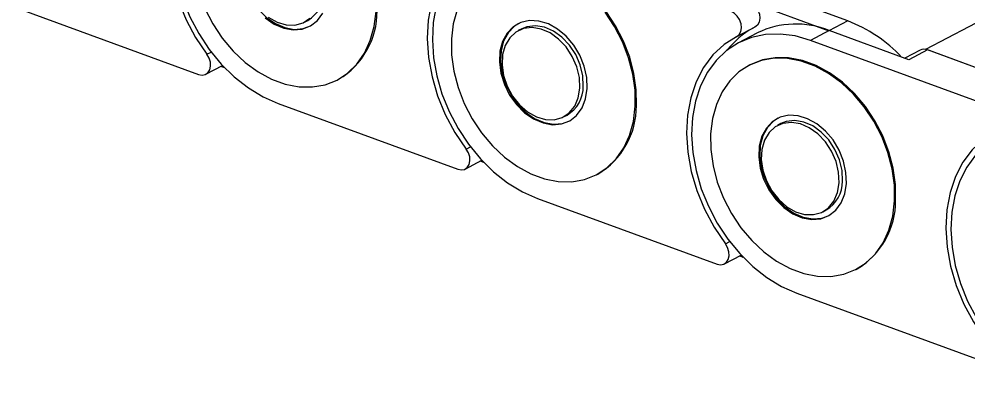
# Model space of a CAD drawing. Header units: millimetres. Extents: x 0 to 279, y 0 to 216.
# Drawn here: x 40.23 to 67.02, y 144.76 to 155.17 of the extents above; entities that cross this region are included whole.
import ezdxf

# ---------------------------------------------------------------- set-up
doc = ezdxf.new("R2010")
doc.units = ezdxf.units.MM

msp = doc.modelspace()

# ---------------------------------------------------------------- linework, layer by layer
at = {"color": 7, "linetype": 'Continuous', "lineweight": 25}
for p, q in [((65.804, 154.314), (72.601, 157.878)), ((63.603, 155.117), (58.538, 156.969)), ((60.823, 155.658), (63.069, 154.836)), ((40.234, 155.454), (45.299, 153.601)), ((48.28, 155.079), (48.376, 155.129)), ((63.603, 155.117), (63.069, 154.836)), ((54.41, 154.891), (54.314, 154.84)), ((60.986, 154.941), (60.47, 154.67)), ((63.081, 154.843), (62.553, 154.566)), ((65.327, 154.021), (63.081, 154.843)), ((61.042, 154.767), (60.526, 154.497)), ((67.618, 152.713), (62.553, 154.566)), ((65.804, 154.314), (65.802, 154.308)), ((70.295, 152.671), (65.804, 154.314)), ((65.644, 154.288), (65.214, 154.062)), ((65.849, 154.295), (65.327, 154.021)), ((70.915, 152.442), (65.849, 154.295)), ((45.504, 153.608), (45.975, 153.855)), ((46.035, 153.792), (45.928, 153.831)), ((60.851, 153.877), (60.821, 153.861)), ((49.216, 153.453), (49.246, 153.469)), ((47.545, 152.78), (52.61, 150.927)), ((55.591, 152.405), (55.687, 152.455)), ((61.721, 152.216), (61.625, 152.166)), ((52.815, 150.934), (53.286, 151.181)), ((53.346, 151.117), (53.239, 151.156)), ((56.528, 150.779), (56.558, 150.794)), ((54.856, 150.105), (59.921, 148.253)), ((62.902, 149.73), (62.998, 149.78)), ((60.127, 148.259), (60.597, 148.506)), ((60.658, 148.443), (60.551, 148.482)), ((63.839, 148.104), (63.869, 148.12)), ((62.167, 147.431), (67.233, 145.578))]:
    msp.add_line(p, q, dxfattribs=at)
at = {"color": 8, "linetype": 'Continuous', "lineweight": 25}
for p, q in [((45.532, 154.173), (45.652, 154.236)), ((52.843, 151.499), (52.963, 151.562)), ((60.154, 148.824), (60.275, 148.887))]:
    msp.add_line(p, q, dxfattribs=at)
at = {"color": 7, "linetype": 'Continuous', "lineweight": 25, "flags": 128}
for points in [[(45.847, 160.019), (45.492, 159.795), (45.179, 159.504), (44.915, 159.153), (44.705, 158.748), (44.553, 158.297), (44.463, 157.808), (44.435, 157.292), (44.47, 156.758), (44.568, 156.215), (44.727, 155.675), (44.944, 155.149), (45.214, 154.645), (45.532, 154.173)], [(47.93, 159.915), (47.499, 160.038), (47.072, 160.094), (46.658, 160.079), (46.264, 159.995), (45.897, 159.842), (45.565, 159.625), (45.273, 159.347), (45.027, 159.013), (44.831, 158.629), (44.69, 158.202), (44.605, 157.741), (44.579, 157.254), (44.611, 156.751), (44.702, 156.239), (44.849, 155.73), (45.051, 155.232), (45.302, 154.755), (45.598, 154.308), (45.935, 153.898), (46.305, 153.535), (46.701, 153.223), (47.117, 152.97), (47.545, 152.78)], [(47.018, 157.72), (46.891, 157.639), (46.716, 157.457), (46.589, 157.223), (46.516, 156.949), (46.499, 156.646), (46.541, 156.329), (46.638, 156.013), (46.787, 155.713), (46.981, 155.443), (47.209, 155.214), (47.463, 155.039), (47.729, 154.925), (47.996, 154.877), (48.25, 154.898), (48.457, 154.974)], [(53.159, 157.345), (52.803, 157.12), (52.49, 156.829), (52.226, 156.478), (52.016, 156.073), (51.865, 155.622), (51.774, 155.134), (51.746, 154.618), (51.782, 154.083), (51.88, 153.541), (52.038, 153.001), (52.255, 152.474), (52.525, 151.97), (52.843, 151.499)], [(55.241, 157.24), (54.81, 157.364), (54.383, 157.419), (53.969, 157.404), (53.575, 157.32), (53.208, 157.168), (52.876, 156.951), (52.584, 156.672), (52.338, 156.338), (52.142, 155.954), (52.001, 155.528), (51.916, 155.067), (51.89, 154.58), (51.923, 154.076), (52.013, 153.565), (52.161, 153.056), (52.362, 152.558), (52.613, 152.081), (52.91, 151.633), (53.246, 151.224), (53.616, 150.86), (54.013, 150.549), (54.429, 150.296), (54.856, 150.105)], [(57.643, 152.724), (57.637, 153.172), (57.574, 153.631), (57.455, 154.091), (57.281, 154.542), (57.058, 154.974), (56.79, 155.376), (56.483, 155.74), (56.144, 156.058), (55.78, 156.323), (55.401, 156.529), (55.013, 156.671), (54.626, 156.746), (54.248, 156.752), (53.889, 156.689), (53.555, 156.559), (53.54, 156.551)], [(60.823, 155.658), (60.919, 155.605), (61.004, 155.524), (61.07, 155.42), (61.111, 155.305), (61.123, 155.189), (61.105, 155.084), (61.057, 154.998), (60.986, 154.941)], [(45.475, 155.462), (45.698, 155.031), (45.966, 154.628), (46.273, 154.264), (46.612, 153.946), (46.976, 153.681), (47.356, 153.475), (47.743, 153.334), (48.13, 153.259), (48.508, 153.253), (48.867, 153.315), (49.201, 153.445), (49.501, 153.639), (49.761, 153.894), (49.976, 154.203), (50.139, 154.56), (50.249, 154.956), (50.301, 155.383)], [(52.587, 155.429), (52.477, 155.033), (52.425, 154.606), (52.43, 154.158), (52.493, 153.699), (52.613, 153.238), (52.786, 152.788), (53.009, 152.356), (53.277, 151.954), (53.584, 151.59), (53.923, 151.271), (54.287, 151.007), (54.667, 150.801), (55.054, 150.659), (55.441, 150.584), (55.819, 150.578), (56.178, 150.641), (56.512, 150.771), (56.812, 150.965), (57.073, 151.22), (57.287, 151.529), (57.451, 151.885), (57.56, 152.281), (57.613, 152.708)], [(60.47, 154.67), (60.541, 154.728), (60.588, 154.813), (60.607, 154.919), (60.595, 155.035), (60.554, 155.15), (60.488, 155.253), (60.403, 155.335), (60.306, 155.387)], [(47.179, 155.199), (47.433, 155.023), (47.699, 154.909), (47.966, 154.862), (48.22, 154.883), (48.451, 154.972), (48.647, 155.124), (48.798, 155.333)], [(47.262, 155.222), (47.511, 155.081), (47.766, 155.004), (48.014, 154.998), (48.243, 155.061), (48.439, 155.191)], [(56.256, 153.204), (56.243, 153.516), (56.173, 153.834), (56.049, 154.144), (55.877, 154.431), (55.665, 154.682), (55.422, 154.885), (55.161, 155.03), (54.893, 155.112), (54.631, 155.125), (54.387, 155.07), (54.172, 154.948), (53.998, 154.767), (53.87, 154.533), (53.797, 154.258), (53.781, 153.956), (53.822, 153.639), (53.92, 153.323), (54.068, 153.023), (54.262, 152.752), (54.491, 152.524), (54.744, 152.349), (55.01, 152.235), (55.277, 152.187), (55.531, 152.208), (55.762, 152.297), (55.958, 152.45), (56.11, 152.659), (56.211, 152.914), (56.256, 153.204)], [(57.613, 152.708), (57.607, 153.156), (57.544, 153.615), (57.425, 154.076), (57.251, 154.526), (57.028, 154.958), (56.76, 155.36)], [(54.329, 155.046), (54.202, 154.964), (54.028, 154.782), (53.9, 154.549), (53.827, 154.274), (53.811, 153.971), (53.852, 153.655), (53.95, 153.339), (54.099, 153.039), (54.292, 152.768), (54.521, 152.54), (54.774, 152.365), (55.04, 152.25), (55.307, 152.203), (55.561, 152.224), (55.768, 152.3)], [(56.05, 153.221), (56.036, 153.518), (55.963, 153.821), (55.836, 154.113), (55.662, 154.379), (55.449, 154.604), (55.209, 154.776), (54.956, 154.885), (54.702, 154.927), (54.462, 154.899), (54.248, 154.801), (54.072, 154.64), (53.944, 154.424), (53.87, 154.165), (53.855, 153.877), (53.898, 153.575), (53.999, 153.275), (54.151, 152.995), (54.346, 152.748), (54.574, 152.548), (54.822, 152.406), (55.077, 152.33), (55.326, 152.323), (55.554, 152.387), (55.75, 152.517), (55.903, 152.706), (56.005, 152.945), (56.05, 153.221)], [(56.146, 153.271), (56.132, 153.569), (56.06, 153.871), (55.932, 154.163), (55.758, 154.429), (55.545, 154.654), (55.305, 154.826), (55.052, 154.936), (54.798, 154.978), (54.558, 154.949), (54.41, 154.891)], [(60.47, 154.67), (60.114, 154.446), (59.801, 154.155), (59.537, 153.804), (59.328, 153.399), (59.176, 152.948), (59.085, 152.459), (59.057, 151.943), (59.093, 151.409), (59.191, 150.866), (59.35, 150.326), (59.566, 149.8), (59.836, 149.296), (60.154, 148.824)], [(62.553, 154.566), (62.121, 154.69), (61.695, 154.745), (61.28, 154.73), (60.886, 154.646), (60.52, 154.493), (60.187, 154.276), (59.895, 153.998), (59.649, 153.664), (59.454, 153.28), (59.312, 152.853), (59.228, 152.392), (59.201, 151.905), (59.234, 151.402), (59.325, 150.89), (59.472, 150.381), (59.673, 149.883), (59.924, 149.406), (60.221, 148.959), (60.557, 148.549), (60.927, 148.186), (61.324, 147.874), (61.74, 147.621), (62.167, 147.431)], [(45.299, 153.601), (45.397, 153.583), (45.487, 153.601), (45.562, 153.652), (45.613, 153.734), (45.637, 153.837), (45.63, 153.951), (45.594, 154.067), (45.532, 154.173)], [(64.924, 150.034), (64.919, 150.482), (64.855, 150.941), (64.736, 151.401), (64.562, 151.852), (64.339, 152.283), (64.071, 152.686), (63.764, 153.05), (63.425, 153.368), (63.062, 153.633), (62.682, 153.839), (62.294, 153.98), (61.907, 154.055), (61.53, 154.062), (61.17, 153.999), (60.836, 153.869), (60.536, 153.675), (60.276, 153.42), (60.061, 153.111), (59.898, 152.754), (59.788, 152.358), (59.736, 151.931), (59.741, 151.483), (59.804, 151.024), (59.924, 150.564), (60.097, 150.113), (60.321, 149.682), (60.589, 149.279), (60.896, 148.915), (61.235, 148.597), (61.598, 148.332), (61.978, 148.126), (62.366, 147.985), (62.753, 147.91), (63.13, 147.904), (63.49, 147.966), (63.823, 148.096), (64.124, 148.291), (64.384, 148.545), (64.598, 148.854), (64.762, 149.211), (64.871, 149.607), (64.924, 150.034)], [(64.954, 150.049), (64.949, 150.497), (64.885, 150.957), (64.766, 151.417), (64.593, 151.868), (64.369, 152.299), (64.101, 152.701), (63.794, 153.066), (63.455, 153.384), (63.092, 153.649), (62.712, 153.854), (62.324, 153.996), (61.937, 154.071), (61.56, 154.077), (61.2, 154.015), (60.866, 153.885), (60.851, 153.877)], [(63.567, 150.53), (63.554, 150.841), (63.484, 151.16), (63.361, 151.469), (63.188, 151.756), (62.976, 152.007), (62.734, 152.21), (62.472, 152.356), (62.204, 152.437), (61.942, 152.451), (61.698, 152.395), (61.484, 152.274), (61.309, 152.092), (61.182, 151.858), (61.108, 151.584), (61.092, 151.281), (61.133, 150.964), (61.231, 150.649), (61.38, 150.348), (61.573, 150.078), (61.802, 149.85), (62.055, 149.674), (62.321, 149.56), (62.588, 149.513), (62.843, 149.534), (63.073, 149.623), (63.269, 149.775), (63.421, 149.984), (63.522, 150.24), (63.567, 150.53)], [(61.64, 152.371), (61.514, 152.29), (61.339, 152.108), (61.212, 151.874), (61.138, 151.6), (61.122, 151.297), (61.163, 150.98), (61.261, 150.664), (61.41, 150.364), (61.603, 150.094), (61.832, 149.865), (62.085, 149.69), (62.351, 149.576), (62.618, 149.528), (62.873, 149.55), (63.08, 149.626)], [(63.361, 150.546), (63.347, 150.844), (63.275, 151.146), (63.148, 151.439), (62.973, 151.704), (62.76, 151.929), (62.52, 152.101), (62.267, 152.211), (62.013, 152.253), (61.773, 152.224), (61.559, 152.127), (61.384, 151.966), (61.255, 151.75), (61.182, 151.491), (61.166, 151.203), (61.21, 150.9), (61.31, 150.601), (61.462, 150.32), (61.657, 150.073), (61.885, 149.873), (62.133, 149.732), (62.388, 149.655), (62.637, 149.649), (62.865, 149.712), (63.061, 149.842), (63.215, 150.032), (63.316, 150.271), (63.361, 150.546)], [(63.457, 150.597), (63.443, 150.894), (63.371, 151.197), (63.244, 151.489), (63.069, 151.755), (62.856, 151.98), (62.617, 152.152), (62.363, 152.261), (62.109, 152.303), (61.869, 152.274), (61.721, 152.216)], [(67.781, 151.996), (67.425, 151.771), (67.112, 151.481), (66.849, 151.129), (66.639, 150.724), (66.487, 150.273), (66.397, 149.785), (66.369, 149.269), (66.404, 148.734), (66.502, 148.192), (66.661, 147.652), (66.877, 147.125), (67.147, 146.621), (67.466, 146.15)], [(69.864, 151.891), (69.433, 152.015), (69.006, 152.07), (68.592, 152.055), (68.198, 151.971), (67.831, 151.819), (67.498, 151.602), (67.207, 151.323), (66.96, 150.989), (66.765, 150.605), (66.624, 150.179), (66.539, 149.718), (66.513, 149.231), (66.545, 148.727), (66.636, 148.216), (66.783, 147.707), (66.984, 147.209), (67.236, 146.732), (67.532, 146.284), (67.869, 145.875), (68.238, 145.511), (68.635, 145.2), (69.051, 144.947), (69.479, 144.756)], [(52.61, 150.927), (52.708, 150.909), (52.799, 150.926), (52.873, 150.978), (52.925, 151.059), (52.948, 151.162), (52.942, 151.277), (52.905, 151.393), (52.843, 151.499)], [(59.921, 148.253), (60.019, 148.234), (60.11, 148.252), (60.184, 148.303), (60.236, 148.385), (60.259, 148.488), (60.253, 148.602), (60.217, 148.718), (60.154, 148.824)]]:
    msp.add_lwpolyline(points, dxfattribs=at)
at = {"color": 7, "linetype": 'Continuous', "lineweight": 25}
for centre, radius, start, end in [((47.897, 155.936), 0.938, 300.7112, 0.5873), ((48.1, 155.383), 2.232, 300.9164, 0.3821), ((62.12, 151.271), 4.121, 43.2747, 68.9092), ((62.053, 152.866), 2.333, 118.7249, 142.4312), ((62.144, 152.551), 2.476, 67.7774, 116.1225), ((65.754, 154.068), 0.246, 67.2477, 116.6523), ((55.208, 153.262), 0.938, 300.7112, 0.5873), ((55.411, 152.709), 2.232, 300.9164, 0.3821), ((62.519, 150.587), 0.938, 300.7112, 0.5873), ((62.722, 150.034), 2.232, 300.9164, 0.3821)]:
    msp.add_arc(centre, radius, start, end, dxfattribs=at)

doc.saveas('drawing.dxf')
